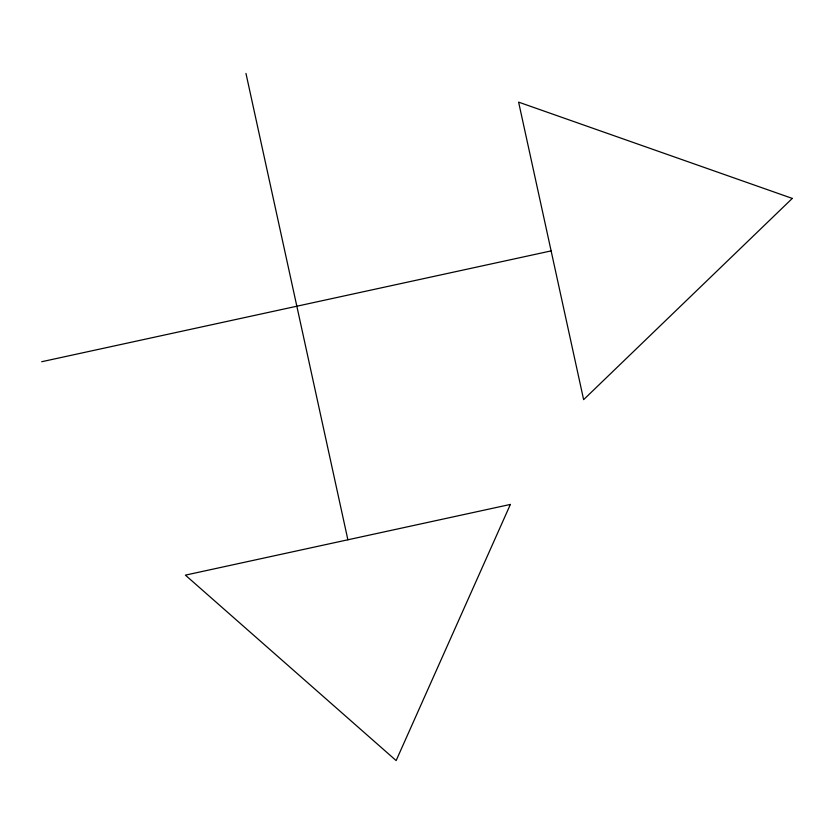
<?xml version="1.0" encoding="UTF-8"?>
<svg xmlns="http://www.w3.org/2000/svg" width="834" height="834" viewBox="0 0 834 834"><rect width="100%" height="100%" fill="white"/><g stroke="black" fill="none" stroke-linecap="round" stroke-linejoin="round"><path stroke-width="1.25" d="M41.7 361.727L551.128 250.898M245.967 73.423L347.882 539.786M510.377 504.434L396.14 760.577L185.388 575.137L510.377 504.434M792.3 198.419L583.633 399.653L518.612 102.134L792.3 198.419"/></g></svg>
